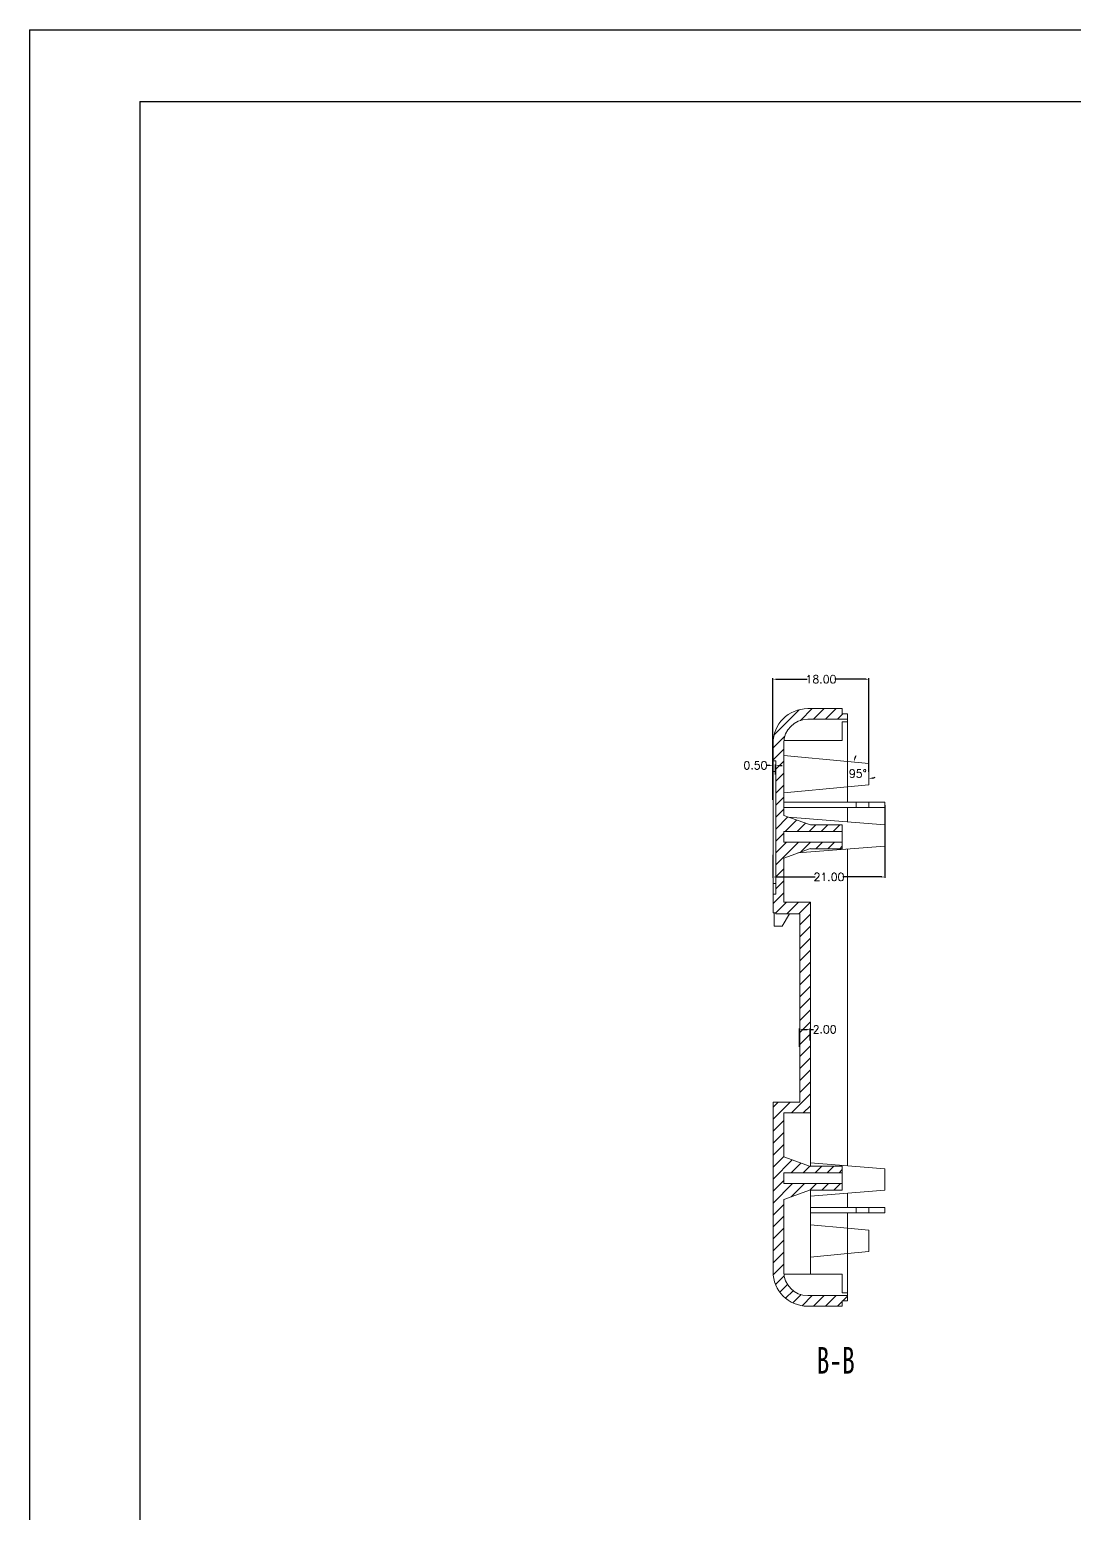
# Model space of a CAD drawing. Header units: inches. Extents: x 1153 to 3231, y 573 to 1137.
# Drawn here: x 1152.9 to 1348.8, y 859.2 to 1137.3 of the extents above; entities that cross this region are included whole.
import ezdxf

# ---------------------------------------------------------------- set-up
doc = ezdxf.new("R2010")
doc.units = ezdxf.units.IN
doc.layers.add('10', color=7, linetype='Continuous')
doc.styles.add('SLDTEXTSTYLE6', font='TXT', dxfattribs={"width": 0.7})
doc.styles.get("Standard").update_dxf_attribs({"font": 'txt', "bigfont": 'gbcbig.shx'})
doc.dimstyles.new('2', dxfattribs={"dimtxt": 1.5, "dimasz": 0.6, "dimexe": 0.18, "dimexo": 0.0625, "dimgap": 0.09, "dimtad": 0, "dimtih": 1, "dimtoh": 1, "dimzin": 0, "dimdsep": 46, "dimtxsty": 'Standard', "dimcen": 0, "dimadec": 0, "dimazin": 2, "dimtfac": 1, "dimtofl": 0, "dimtmove": 0, "dimatfit": 3, "dimfxl": 1, "dimtolj": 1, "dimtzin": 0, "dimarcsym": 0})

# ---------------------------------------------------------------- blocks, each defined once
blk = doc.blocks.new('*D969')
at = {"color": 0, "lineweight": -2, "transparency": 16777216}
for p, q in [((1291.71, 999.42), (1291.11, 999.42)), ((1292.31, 997.68), (1292.31, 999.6)), ((1292.81, 997.68), (1292.81, 999.6)), ((1293.41, 999.42), (1294.01, 999.42))]:
    blk.add_line(p, q, dxfattribs=at)
at = {"color": 0, "transparency": 16777216}
for points in [[(1291.71, 999.52), (1291.71, 999.32), (1292.31, 999.42)], [(1293.41, 999.52), (1293.41, 999.32), (1292.81, 999.42)]]:
    blk.add_solid(points, dxfattribs=at)
at = {"layer": 'Defpoints', "color": 0, "transparency": 16777216}
for p in [(1292.31, 999.42), (1292.31, 997.62), (1292.81, 997.62)]:
    blk.add_point(p, dxfattribs=at)
at = {"color": 0, "transparency": 16777216, "insert": (1289.02, 999.42), "char_height": 1.5, "attachment_point": 5}
blk.add_mtext('\\A1;0.50', dxfattribs=at)
blk = doc.blocks.new('*D970')
at = {"color": 0, "lineweight": -2, "transparency": 16777216}
for p, q in [((1292.31, 992.95), (1292.31, 1015.75)), ((1292.91, 1015.57), (1298.72, 1015.57)), ((1309.71, 1015.57), (1303.9, 1015.57)), ((1310.31, 998.2), (1310.31, 1015.75))]:
    blk.add_line(p, q, dxfattribs=at)
at = {"color": 0, "transparency": 16777216}
for points in [[(1292.91, 1015.67), (1292.91, 1015.47), (1292.31, 1015.57)], [(1309.71, 1015.67), (1309.71, 1015.47), (1310.31, 1015.57)]]:
    blk.add_solid(points, dxfattribs=at)
at = {"layer": 'Defpoints', "color": 0, "transparency": 16777216}
for p in [(1310.31, 1015.57), (1310.31, 998.14), (1292.31, 992.89)]:
    blk.add_point(p, dxfattribs=at)
at = {"color": 0, "transparency": 16777216, "insert": (1301.31, 1015.57), "char_height": 1.5, "attachment_point": 5}
blk.add_mtext('\\A1;18.00', dxfattribs=at)
blk = doc.blocks.new('*D971')
at = {"color": 0, "lineweight": -2, "transparency": 16777216}
for p, q in [((1313.31, 991.99), (1313.31, 978.32)), ((1292.31, 982.65), (1292.31, 978.32)), ((1292.91, 978.5), (1300.22, 978.5)), ((1312.71, 978.5), (1305.4, 978.5))]:
    blk.add_line(p, q, dxfattribs=at)
at = {"color": 0, "transparency": 16777216}
for points in [[(1292.91, 978.6), (1292.91, 978.4), (1292.31, 978.5)], [(1312.71, 978.6), (1312.71, 978.4), (1313.31, 978.5)]]:
    blk.add_solid(points, dxfattribs=at)
at = {"layer": 'Defpoints', "color": 0, "transparency": 16777216}
for p in [(1313.31, 992.05), (1292.31, 982.71), (1292.31, 978.5)]:
    blk.add_point(p, dxfattribs=at)
at = {"color": 0, "transparency": 16777216, "insert": (1302.81, 978.5), "char_height": 1.5, "attachment_point": 5}
blk.add_mtext('\\A1;21.00', dxfattribs=at)
blk = doc.blocks.new('*D972')
at = {"color": 0, "lineweight": -2, "transparency": 16777216}
for start, end in [(150.366, 162.5051), (282.1391, 294.2782)]:
    blk.add_arc((1310.31, 999.8), 2.84, start, end, dxfattribs=at)
at = {"color": 0, "transparency": 16777216}
for points in [[(1307.71, 1000.63), (1307.51, 1000.67), (1307.49, 1000.06)], [(1310.92, 996.93), (1310.9, 997.13), (1310.31, 996.96)]]:
    blk.add_solid(points, dxfattribs=at)
at = {"layer": 'Defpoints', "color": 0, "transparency": 16777216}
for p in [(1306.31, 1000.17), (1307.77, 998.54), (1310.31, 999.8), (1310.31, 999.8), (1310.31, 995.8)]:
    blk.add_point(p, dxfattribs=at)
at = {"color": 0, "transparency": 16777216, "insert": (1308.22, 997.89), "char_height": 1.5, "attachment_point": 5}
blk.add_mtext('\\A1;95°', dxfattribs=at)
blk = doc.blocks.new('*D973')
at = {"color": 0, "lineweight": -2, "transparency": 16777216}
for p, q in [((1297.31, 946.64), (1297.31, 950.12)), ((1297.91, 949.94), (1298.71, 949.94)), ((1299.31, 947.83), (1299.31, 950.12)), ((1299.31, 949.94), (1299.91, 949.94))]:
    blk.add_line(p, q, dxfattribs=at)
at = {"color": 0, "transparency": 16777216}
for points in [[(1297.91, 950.04), (1297.91, 949.84), (1297.31, 949.94)], [(1298.71, 950.04), (1298.71, 949.84), (1299.31, 949.94)]]:
    blk.add_solid(points, dxfattribs=at)
at = {"layer": 'Defpoints', "color": 0, "transparency": 16777216}
for p in [(1299.31, 949.94), (1297.31, 946.58), (1299.31, 947.77)]:
    blk.add_point(p, dxfattribs=at)
at = {"color": 0, "transparency": 16777216, "insert": (1302, 949.94), "char_height": 1.5, "attachment_point": 5}
blk.add_mtext('\\A1;2.00', dxfattribs=at)

msp = doc.modelspace()

# ---------------------------------------------------------------- hatches: boundary and pattern name
at = {"linetype": 'Continuous', "lineweight": 0}
h = msp.add_hatch(dxfattribs=at)
h.set_pattern_fill('ANSI31', color=4, scale=0.5, style=0)
edge = h.paths.add_edge_path(flags=0)
edge.add_line((1292.315, 936.3), (1292.315, 904.55))
edge.add_arc((1298.815, 904.55), 6.5, 180, 270)
edge.add_line((1298.815, 898.05), (1305.315, 898.05))
edge.add_line((1305.315, 898.05), (1305.315, 899.05))
edge.add_line((1305.315, 899.05), (1306.315, 899.05))
edge.add_line((1306.315, 899.05), (1306.315, 900.05))
edge.add_line((1306.315, 900.05), (1298.815, 900.05))
edge.add_arc((1298.815, 904.55), 4.5, 180, 270, ccw=False)
edge.add_line((1294.315, 904.55), (1294.315, 918.05))
edge.add_line((1294.315, 918.05), (1299.315, 919.856))
edge.add_line((1299.315, 919.856), (1299.315, 919.8))
edge.add_line((1299.315, 919.8), (1305.315, 919.8))
edge.add_line((1305.315, 919.8), (1305.315, 921.05))
edge.add_line((1305.315, 921.05), (1294.315, 921.05))
edge.add_line((1294.315, 921.05), (1294.315, 923.05))
edge.add_line((1294.315, 923.05), (1305.315, 923.05))
edge.add_line((1305.315, 923.05), (1305.315, 924.3))
edge.add_line((1305.315, 924.3), (1299.315, 924.3))
edge.add_line((1299.315, 924.3), (1299.315, 924.244))
edge.add_line((1299.315, 924.244), (1294.315, 926.05))
edge.add_line((1294.315, 926.05), (1294.315, 934.3))
edge.add_line((1294.315, 934.3), (1299.315, 934.3))
edge.add_line((1299.315, 934.3), (1299.315, 973.8))
edge.add_line((1299.315, 973.8), (1294.315, 973.8))
edge.add_line((1294.315, 973.8), (1294.315, 982.05))
edge.add_line((1294.315, 982.05), (1299.315, 983.856))
edge.add_line((1299.315, 983.856), (1299.315, 983.8))
edge.add_line((1299.315, 983.8), (1305.315, 983.8))
edge.add_line((1305.315, 983.8), (1305.315, 985.05))
edge.add_line((1305.315, 985.05), (1294.315, 985.05))
edge.add_line((1294.315, 985.05), (1294.315, 987.05))
edge.add_line((1294.315, 987.05), (1305.315, 987.05))
edge.add_line((1305.315, 987.05), (1305.315, 988.3))
edge.add_line((1305.315, 988.3), (1299.315, 988.3))
edge.add_line((1299.315, 988.3), (1299.315, 988.244))
edge.add_line((1299.315, 988.244), (1294.315, 990.05))
edge.add_line((1294.315, 990.05), (1294.315, 1003.55))
edge.add_arc((1298.815, 1003.55), 4.5, 90, 180, ccw=False)
edge.add_line((1298.815, 1008.05), (1306.315, 1008.05))
edge.add_line((1306.315, 1008.05), (1306.315, 1009.05))
edge.add_line((1306.315, 1009.05), (1305.315, 1009.05))
edge.add_line((1305.315, 1009.05), (1305.315, 1010.05))
edge.add_line((1305.315, 1010.05), (1298.815, 1010.05))
edge.add_arc((1298.815, 1003.55), 6.5, 90, 180)
edge.add_line((1292.315, 1003.55), (1292.315, 1000.3))
edge.add_line((1292.315, 1000.3), (1292.815, 1000.3))
edge.add_line((1292.815, 1000.3), (1292.815, 975.3))
edge.add_line((1292.815, 975.3), (1292.315, 975.3))
edge.add_line((1292.315, 975.3), (1292.315, 971.8))
edge.add_line((1292.315, 971.8), (1292.815, 971.8))
edge.add_line((1292.815, 971.8), (1292.815, 971.6))
edge.add_line((1292.815, 971.6), (1297.315, 971.6))
edge.add_line((1297.315, 971.6), (1297.315, 936.3))
edge.add_line((1297.315, 936.3), (1292.315, 936.3))

# ---------------------------------------------------------------- linework, layer by layer
for p, q in [((1152.911, 1137.308), (1951.065, 1137.308)), ((1152.911, 1137.308), (1152.911, 572.957)), ((1173.564, 1123.871), (1937.628, 1123.871)), ((1173.564, 1123.871), (1173.564, 586.394))]:
    msp.add_line(p, q)
at = {"color": 7, "linetype": 'Continuous', "lineweight": 15}
for p, q in [((1298.815, 1010.05), (1305.315, 1010.05)), ((1305.315, 1009.05), (1305.315, 1010.05)), ((1298.815, 1008.05), (1306.315, 1008.05)), ((1306.315, 1009.05), (1305.315, 1009.05)), ((1305.315, 1007.55), (1305.315, 1004.05)), ((1306.315, 1007.55), (1305.315, 1007.55)), ((1306.315, 1008.05), (1306.315, 1009.05)), ((1306.315, 1007.55), (1306.315, 1008.05)), ((1306.315, 1007.55), (1306.315, 1000.175)), ((1294.342, 1004.05), (1305.315, 1004.05)), ((1292.315, 1000.3), (1292.315, 1003.55)), ((1294.315, 990.05), (1294.315, 1003.55)), ((1306.315, 1000.175), (1294.315, 1001.3)), ((1292.815, 1000.3), (1292.315, 1000.3)), ((1292.315, 998.3), (1292.315, 1000.3)), ((1292.815, 998.3), (1292.315, 998.3)), ((1292.315, 998.3), (1292.315, 977.3)), ((1292.815, 1000.3), (1292.815, 975.3)), ((1306.315, 995.425), (1306.315, 1000.175)), ((1310.315, 999.8), (1306.315, 1000.175)), ((1310.315, 999.8), (1310.315, 995.8)), ((1306.315, 995.425), (1310.315, 995.8)), ((1294.315, 994.3), (1306.315, 995.425)), ((1306.315, 995.425), (1306.315, 992.55)), ((1307.915, 992.55), (1294.315, 992.55)), ((1307.915, 991.55), (1294.315, 991.55)), ((1294.315, 990.05), (1299.315, 988.244)), ((1306.315, 991.55), (1306.315, 988.853)), ((1307.915, 991.55), (1307.915, 992.55)), ((1307.915, 992.55), (1310.315, 992.55)), ((1310.315, 991.55), (1307.915, 991.55)), ((1310.315, 992.55), (1310.315, 991.55)), ((1313.315, 992.55), (1310.315, 992.55)), ((1313.315, 991.55), (1310.315, 991.55)), ((1313.315, 991.55), (1313.315, 992.55)), ((1313.315, 988.3), (1295.2, 989.73)), ((1299.315, 988.244), (1299.315, 988.3)), ((1299.315, 988.3), (1305.315, 988.3)), ((1305.315, 987.05), (1305.315, 988.3)), ((1313.315, 984.3), (1313.315, 988.3)), ((1294.315, 987.05), (1305.315, 987.05)), ((1294.315, 985.05), (1294.315, 987.05)), ((1305.315, 985.05), (1294.315, 985.05)), ((1305.315, 985.05), (1305.315, 987.05)), ((1305.315, 983.8), (1305.315, 985.05)), ((1299.315, 983.856), (1294.315, 982.05)), ((1294.315, 973.8), (1294.315, 982.05)), ((1296.971, 983.01), (1313.315, 984.3)), ((1299.315, 983.8), (1299.315, 983.856)), ((1305.315, 983.8), (1299.315, 983.8)), ((1306.315, 983.747), (1306.315, 924.353)), ((1292.315, 977.3), (1292.815, 977.3)), ((1292.315, 975.3), (1292.315, 977.3)), ((1292.315, 971.8), (1292.315, 975.3)), ((1292.315, 975.3), (1292.815, 975.3)), ((1299.315, 973.8), (1294.315, 973.8)), ((1299.315, 934.3), (1299.315, 973.8)), ((1292.815, 971.8), (1292.315, 971.8)), ((1292.515, 969.3), (1292.515, 971.8)), ((1292.815, 971.8), (1292.815, 971.6)), ((1297.315, 971.6), (1292.815, 971.6)), ((1295.395, 971.6), (1294.015, 969.3)), ((1297.315, 936.3), (1297.315, 971.6)), ((1294.015, 969.3), (1292.515, 969.3)), ((1292.315, 936.3), (1297.315, 936.3)), ((1292.315, 904.55), (1292.315, 936.3)), ((1294.315, 934.3), (1299.315, 934.3)), ((1294.315, 926.05), (1294.315, 934.3)), ((1299.315, 924.3), (1299.315, 934.3)), ((1299.315, 924.244), (1294.315, 926.05)), ((1299.315, 924.905), (1313.315, 923.8)), ((1299.315, 924.3), (1299.315, 924.244)), ((1305.315, 924.3), (1299.315, 924.3)), ((1305.315, 923.05), (1305.315, 924.3)), ((1313.315, 923.8), (1313.315, 919.8)), ((1305.315, 923.05), (1294.315, 923.05)), ((1294.315, 921.05), (1294.315, 923.05)), ((1294.315, 921.05), (1305.315, 921.05)), ((1305.315, 923.05), (1305.315, 921.05)), ((1305.315, 919.8), (1305.315, 921.05)), ((1294.315, 918.05), (1299.315, 919.856)), ((1294.315, 904.55), (1294.315, 918.05)), ((1299.315, 919.856), (1299.315, 919.8)), ((1299.315, 919.8), (1305.315, 919.8)), ((1299.315, 904.05), (1299.315, 919.8)), ((1313.315, 919.8), (1299.315, 918.695)), ((1306.315, 919.247), (1306.315, 916.55)), ((1307.915, 916.55), (1299.315, 916.55)), ((1307.915, 915.55), (1299.315, 915.55)), ((1306.315, 915.55), (1306.315, 912.675)), ((1307.915, 916.55), (1307.915, 915.55)), ((1310.315, 916.55), (1307.915, 916.55)), ((1307.915, 915.55), (1310.315, 915.55)), ((1313.315, 916.55), (1310.315, 916.55)), ((1310.315, 915.55), (1310.315, 916.55)), ((1313.315, 915.55), (1310.315, 915.55)), ((1313.315, 916.55), (1313.315, 915.55)), ((1299.315, 913.331), (1306.315, 912.675)), ((1306.315, 912.675), (1306.315, 907.925)), ((1310.315, 912.3), (1306.315, 912.675)), ((1310.315, 908.3), (1310.315, 912.3)), ((1306.315, 907.925), (1299.315, 907.269)), ((1306.315, 907.925), (1310.315, 908.3)), ((1306.315, 907.925), (1306.315, 900.55)), ((1294.342, 904.05), (1305.315, 904.05)), ((1305.315, 900.55), (1305.315, 904.05)), ((1306.315, 900.05), (1298.815, 900.05)), ((1306.315, 900.55), (1305.315, 900.55)), ((1305.315, 899.05), (1306.315, 899.05)), ((1305.315, 898.05), (1305.315, 899.05)), ((1306.315, 900.55), (1306.315, 900.05)), ((1306.315, 899.05), (1306.315, 900.05)), ((1298.815, 898.05), (1305.315, 898.05))]:
    msp.add_line(p, q, dxfattribs=at)
for centre, radius, start, end in [((1298.815, 1003.55), 6.5, 90, 180), ((1298.815, 1003.55), 4.5, 90, 180), ((1298.815, 904.55), 6.5, 180, 270), ((1298.815, 904.55), 4.5, 180, 270)]:
    msp.add_arc(centre, radius, start, end, dxfattribs=at)

# ---------------------------------------------------------------- texts
at = {"layer": '10', "color": 0, "insert": (1304.075, 890.414), "char_height": 5, "attachment_point": 2, "style": 'SLDTEXTSTYLE6'}
msp.add_mtext('B-B', dxfattribs=at)

# ---------------------------------------------------------------- dimensions: what is measured, and where the dimension line sits
for base, p1, p2, picture, middle in [((1310.315, 1015.573), (1292.315, 992.891), (1310.315, 998.142), '*D970', (1301.315, 1015.573)), ((1292.315, 999.415), (1292.815, 997.618), (1292.315, 997.618), '*D969', (1289.025, 999.415)), ((1292.315, 978.496), (1313.315, 992.05), (1292.315, 982.711), '*D971', (1302.815, 978.496)), ((1299.315, 949.935), (1297.315, 946.582), (1299.315, 947.767), '*D973', (1302.005, 949.935))]:
    dim = msp.add_linear_dim(base=base, p1=p1, p2=p2, dimstyle='2')
    dim.commit()
    dim.dimension.update_dxf_attribs({"geometry": picture, "text_midpoint": middle})
dim = msp.add_angular_dim_2l(base=(1307.774, 998.537), line1=((1310.315, 999.8), (1306.315, 1000.175)), line2=((1310.315, 999.8), (1310.315, 995.8)), dimstyle='2')
dim.commit()
dim.dimension.update_dxf_attribs({"geometry": '*D972', "text_midpoint": (1308.217, 997.89)})

doc.saveas('drawing.dxf')
